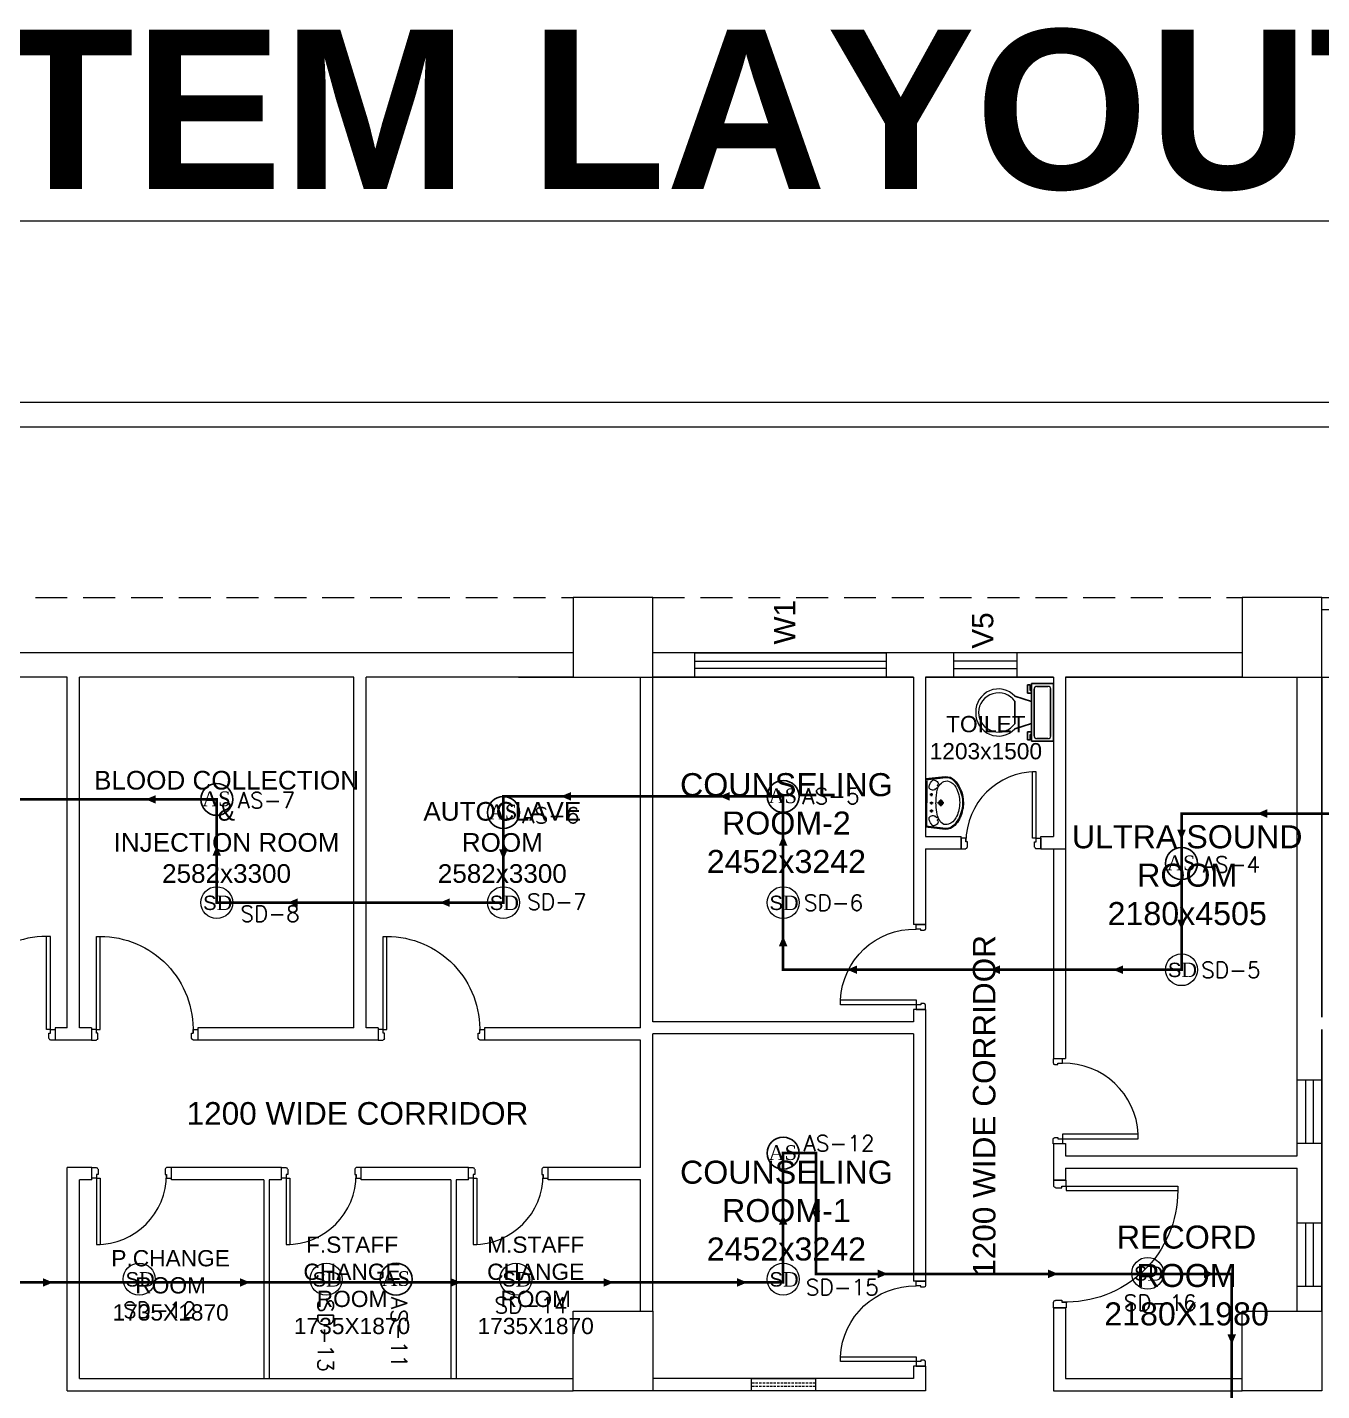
# Model space of a CAD drawing. Extents: x 3505867 to 4040009, y -660366 to -590408.
# Drawn here: x 3815199 to 3827381, y -603238 to -590408 of the extents above; entities that cross this region are included whole.
import ezdxf
from ezdxf.enums import TextEntityAlignment as Align

# ---------------------------------------------------------------- set-up
doc = ezdxf.new("R2010")
doc.units = 0
doc.header["$LTSCALE"] = 6
doc.header["$MEASUREMENT"] = 0
doc.linetypes.add('CONTINU', pattern=[0])
doc.linetypes.add('HIDDEN', pattern=[0.375, 0.25, -0.125])
doc.layers.get('0').update_dxf_attribs({"linetype": 'CONTINUOUS', "lineweight": 0})
for name, color, linetype, lineweight in [('Chajja', 7, 'CONTINUOUS', 0), ('COL', 5, 'CONTINUOUS', 0), ('DIM', 7, 'CONTINUOUS', 0), ('DOOR', 44, 'CONTINUOUS', 0), ('FA-ABOVE SMOKE DETECTOR', 6, 'CONTINUOUS', 25), ('FA-BELOW SMOKE DERECTOR', 1, 'CONTINUOUS', 0), ('FA-FIRE TEXT', 7, 'CONTINUOUS', 0), ('JOINERY', 7, 'CONTINUOUS', 0), ('P-Wall', 36, 'CONTINUOUS', 0), ('TITLE', 7, 'CONTINUOUS', 0), ('WALL', 10, 'CONTINUOUS', 0), ('Window', 161, 'CONTINUOUS', 0)]:
    doc.layers.add(name, color=color, linetype=linetype, lineweight=lineweight)
doc.layers.add('FA-LOOPING', color=200, linetype='CONTINUOUS')
doc.styles.add('ARIAL', font='arial.ttf')
doc.styles.add('PDF Times New Roman', font='times.ttf')
doc.styles.add('ROMANS', font='romans.shx')

# ---------------------------------------------------------------- blocks, each defined once
blk = doc.blocks.new('Z$W@#1841')
at = {"layer": 'DOOR'}
blk.add_lwpolyline([(482, 633), (482, -167), (533, -167), (533, 633)], close=True, dxfattribs=at)
for points in [[(-254, -218), (-268, -218), (-268, -167), (-317, -167), (-317, -267), (-268, -267), (-268, -265, 0.414214), (-256, -254), (-254, -254)], [(519, -218), (533, -218), (533, -167), (583, -167), (583, -267), (533, -267), (533, -265, -0.414214), (522, -254), (519, -254)]]:
    blk.add_lwpolyline(points, format="xyb", close=True, dxfattribs=at)
at = {"layer": 'DOOR', "color": 145}
blk.add_arc((518, -152), 786, 92.6177, 181.1129, dxfattribs=at)
blk = doc.blocks.new('750')
at = {"layer": 'DOOR'}
for p, q in [((-50, 705), (-47.5, 705)), ((-35, 690), (-35, 692.5)), ((-50, 45), (-47.5, 45)), ((-35, 60), (-35, 57.5)), ((50, 45), (50, 80)), ((50, 80), (675, 80)), ((50, 45), (675, 45)), ((675, 45), (675, 80))]:
    blk.add_line(p, q, dxfattribs=at)
for points in [[(15, 690), (15, 705), (50, 705), (50, 750), (-50, 750), (-50, 705)], [(-35, 690), (15, 690)], [(15, 60), (15, 45), (50, 45), (50, 0), (-50, 0), (-50, 45)], [(-35, 60), (15, 60)]]:
    blk.add_lwpolyline(points, dxfattribs=at)
for centre, start, end in [((-35, 705), 180, 270), ((-35, 45), 90, 180)]:
    blk.add_arc(centre, 12.5, start, end, dxfattribs=at)
at = {"layer": 'DOOR', "color": 145}
blk.add_arc((15, 45), 660, 0, 90, dxfattribs=at)
blk = doc.blocks.new('A$C19B8274B')
at = {"layer": 'DOOR'}
for p, q in [((-45, 925), (-80, 925)), ((-80, 50), (-80, 925)), ((-45, 50), (-45, 925)), ((-45, 50), (-80, 50)), ((-955, -50), (-955, -47.5)), ((-940, -35), (-942.5, -35)), ((-60, -35), (-57.5, -35)), ((-45, -50), (-45, -47.5))]:
    blk.add_line(p, q, dxfattribs=at)
for points in [[(-940, 15), (-955, 15), (-955, 50), (-1000, 50), (-1000, -50), (-955, -50)], [(-940, -35), (-940, 15)], [(-60, 15), (-45, 15), (-45, 50), (0, 50), (0, -50), (-45, -50)], [(-60, -35), (-60, 15)]]:
    blk.add_lwpolyline(points, dxfattribs=at)
at = {"layer": 'DOOR', "color": 145}
blk.add_arc((-80, 50), 875, 90, 182.29244, dxfattribs=at)
at = {"layer": 'DOOR'}
for centre, start, end in [((-955, -35), 270, 0), ((-45, -35), 180, 270)]:
    blk.add_arc(centre, 12.5, start, end, dxfattribs=at)
blk = doc.blocks.new('u46')
at = {"color": 8, "lineweight": 25}
for p, q in [((-10, 228), (175, 249)), ((-10, 220), (181, 242)), ((-1, -209), (1, 209)), ((57, 81), (29, 81)), ((62, 2), (29, 2)), ((44, 93), (44, 67)), ((44, 14), (44, -13)), ((163, 3), (102, 3)), ((133, -27), (133, 33)), ((62, -73), (29, -73)), ((44, -61), (44, -87)), ((-10, -216), (181, -238)), ((-10, -224), (175, -245))]:
    blk.add_line(p, q, dxfattribs=at)
at = {"color": 8, "extrusion": (0, 0, -1)}
for centre, major_axis, start_param, end_param in [((56, 154), (0, 34), 4.33982, 5.202657), ((65, 170), (0.3, 49.2), 3.359735, 4.09512), ((145, 128), (1, 126), -1.238036, -0.892193), ((66, 199), (0, 20.7), -1.101507, 0.481509), ((57, 163), (-0.3, 56.9), 0.324902, 0.965135), ((104, 118), (-0.2, 26.8), -1.278641, -0.487266), ((96, 136), (0, 7.39), -0.727724, 1.373337), ((208, 103), (0, 110), -1.431017, -0.436146), ((110, 167), (-6.08, 6.08), 4.867594, 6.265028), ((110, 165), (5.47, 5.47), 2.097053, 3.541809), ((90, 185), (0, 17.9), 0.880684, 2.260744), ((190, 138), (0, 70.9), -0.405199, 0.56573), ((188, 150), (0, 99.5), -0.132539, 0.848731), ((186, 148), (0.1, 94.4), -0.049658, 0.838116), ((154, 79), (0, 140), 0.557563, 1.193786), ((57, 20), (0, 275), 0.806541, 1.180915), ((50, 14), (0, 294), 0.809856, 1.41441), ((13, 7), (0, 298), 1.141495, 1.637774), ((44, 81), (0.02, 6.43), 3.139035, 9.42222), ((44, 2), (0.08, 6.43), 3.12883, 9.412015), ((62, 153), (0, 31.9), 2.620328, 3.422401), ((820, -1), (0, 732), -1.56667, -1.474079), ((888, 37), (1, 801), 4.558159, 4.668067), ((387, 48), (0, 296), -1.495794, -1.328336), ((133, 3), (0, 21.6), 3.141254, 9.424439), ((133, 3), (-0.1, 15.5), 3.145308, 9.428493), ((133, 3), (0, 10.9), 3.142047372431534, 9.42523267961112), ((35, 3), (0, 303), 1.155365, 1.952189), ((72, -2), (0, 274), 1.346594, 1.865175), ((65, -164), (0.1, 49.2), -0.960797, -0.225412), ((44, -73), (0.02, 6.43), 3.139035, 9.42222), ((62, -147), (-0.1, 31.9), -0.276767, 0.525307), ((104, -111), (0.2, 26.8), 3.628858, 4.420234), ((97, -128), (-0.03, 8.55), 1.455188, 3.796569), ((263, -74), (0, 167), 4.181112, 4.641559), ((56, -13), (0, 287), 1.808981, 2.322804), ((62, -11), (0, 247), 1.579809, 2.112792), ((124, -52), (0, 200), 1.868215, 2.281789), ((56, -148), (0, 34), 4.222121, 5.084958), ((145, -122), (0, 126), 4.027191, 4.373034), ((66, -193), (0, 20.7), 2.661884, 4.2449), ((57, -157), (0.3, 56.9), 2.176458, 2.816691), ((110, -161), (-6.08, 6.08), 4.730546, 6.12798), ((111, -159), (6.17, 6.17), 4.354779, 6.027124), ((90, -178), (0, 17.9), 0.880848, 2.260908), ((193, -126), (0, 80.1), 3.554495, 4.299548), ((181, -107), (0, 94.7), 2.890537, 3.362984), ((185, -162), (-0.1, 83.2), 2.850118, 3.264751), ((188, -160), (0, 78.1), 2.562376, 3.231693), ((163, -80), (0, 126), 2.054055, 2.802751), ((187, -138), (0, 106), 2.310552, 2.942572), ((172, -117), (0, 123), 2.127435, 2.640092)]:
    blk.add_ellipse(centre, major_axis=major_axis, ratio=1, start_param=start_param, end_param=end_param, dxfattribs=at)
blk = doc.blocks.new('rhej')
at = {"color": 8, "lineweight": 25}
for p, q in [((272, 189), (272, 266)), ((272, 266), (298, 266)), ((298, 266), (298, 215)), ((310, 279), (310, -264)), ((517, 279), (310, 279)), ((517, 8), (517, 279)), ((310, 111), (155, 163)), ((310, 189), (272, 189)), ((298, 215), (310, 215)), ((336, 228), (336, 8)), ((466, 254), (362, 254)), ((491, 8), (491, 228)), ((155, 8), (155, 111)), ((155, 8), (155, -96)), ((336, -212), (336, 8)), ((491, 8), (491, -212)), ((517, -264), (517, 8)), ((310, -96), (155, -147)), ((272, -173), (272, -251)), ((310, -173), (272, -173)), ((272, -251), (298, -251)), ((298, -251), (298, -199)), ((298, -199), (310, -199)), ((466, -238), (362, -238)), ((310, -264), (517, -264))]:
    blk.add_line(p, q, dxfattribs=at)
at = {"color": 8, "extrusion": (0, 0, -1)}
for centre, major_axis, start_param, end_param in [((0, 16), (151, -151), 2.319632, 4.738539), ((1, 2), (-134, -134), 0.814663, 3.31238), ((359, 231), (-16.2, -16.2), 0.643501, 2.498091), ((469, 231), (16.2, -16.2), 3.785094, 5.639684), ((0, 0), (-151, -151), 4.686239, 7.105146), ((1, 13), (-134, -134), 4.541602, 7.039318), ((359, -215), (-16.2, -16.2), -0.927295, 0.927295), ((469, -215), (16.2, -16.2), 5.35589, 7.21048)]:
    blk.add_ellipse(centre, major_axis=major_axis, ratio=1, start_param=start_param, end_param=end_param, dxfattribs=at)
blk = doc.blocks.new('CIVIL IVF')
at = {"layer": 'Chajja', "color": 8, "linetype": 'HIDDEN', "ltscale": 200}
for p, q in [((-22265, 18165.2), (-16305, 18165.2)), ((-15555, 18165.2), (-10010, 18165.2))]:
    blk.add_line(p, q, dxfattribs=at)
at = {"layer": 'COL', "color": 8}
for points in [[(-16305, 17415.2), (-15555, 17415.2), (-15555, 18165.2), (-16305, 18165.2)], [(-10010, 17415.2), (-9260, 17415.2), (-9260, 18165.2), (-10010, 18165.2)], [(-16305, 10700.2), (-16305, 11450.2), (-15555, 11450.2), (-15555, 10700.2)]]:
    blk.add_lwpolyline(points, close=True, dxfattribs=at)
at = {"layer": 'COL', "color": 8, "elevation": 0}
blk.add_lwpolyline([(-10010, 10700.2), (-10010, 11450.2), (-9260, 11450.2), (-9260, 10700.2)], close=True, dxfattribs=at)
at = {"layer": 'P-Wall', "color": 8, "lineweight": 0}
for p, q in [((-19215, 12685.2), (-19215, 10815.2)), ((-19165, 12685.2), (-19165, 10815.2)), ((-17455, 12685.2), (-17455, 10815.2)), ((-17405, 12685.2), (-17405, 10815.2))]:
    blk.add_line(p, q, dxfattribs=at)
at = {"layer": 'WALL', "color": 8, "linetype": 'ByBlock'}
for p, q in [((-16305, 17645.2), (-22265, 17645.2)), ((-10010, 17645.2), (-15555, 17645.2)), ((-21065, 17415.2), (-24330, 17415.2)), ((-21065, 14115.2), (-21065, 17415.2)), ((-20950, 14115.2), (-20950, 17415.2)), ((-18367.5, 17415.2), (-20950, 17415.2)), ((-18367.5, 14115.2), (-18367.5, 17415.2)), ((-16305, 17415.2), (-18252.5, 17415.2)), ((-18252.5, 14115.2), (-18252.5, 17415.2)), ((-15670, 15800.2), (-15670, 17415.2)), ((-13102.8, 17415.2), (-15555, 17415.2)), ((-15555, 14172.7), (-15555, 17415.2)), ((-13102.8, 17415.2), (-13102.8, 15087.7)), ((-12987.8, 17415.2), (-12987.8, 15915.2)), ((-11784.8, 17415.2), (-11784.8, 15915.2)), ((-11669.8, 17415.2), (-11669.8, 15800.2)), ((-9489.9, 12910.1), (-9490, 17415.2)), ((-9260, 17415.2), (-9260, 14215.2)), ((-9260, 14215.3), (-9260, 17415.2)), ((-12987.8, 15915.2), (-12652.8, 15915.2)), ((-12652.8, 15800.2), (-12652.8, 15915.2)), ((-11902.8, 15915.2), (-11784.8, 15915.2)), ((-11902.8, 15800.2), (-11902.8, 15915.2)), ((-15670, 14115.2), (-15670, 15800.2)), ((-12987.8, 15800.2), (-12987.8, 15087.7)), ((-12987.8, 15800.2), (-12652.8, 15800.2)), ((-11902.8, 15800.2), (-11669.8, 15800.2)), ((-11784.8, 15800.2), (-11784.8, 13825.1)), ((-11669.8, 15800.2), (-11669.8, 13825.1)), ((-12987.8, 15087.7), (-13102.8, 15087.7)), ((-13102.8, 14287.7), (-13102.8, 14172.7)), ((-12987.8, 14287.7), (-13102.8, 14287.7)), ((-12987.8, 14287.7), (-12987.8, 11730.2)), ((-21065, 14115.2), (-21179.1, 14115.2)), ((-21179.1, 14115.2), (-21179.1, 14000.2)), ((-21065, 14115.2), (-21179.1, 14115.2)), ((-20835.9, 14115.2), (-20950, 14115.2)), ((-20835.9, 14115.2), (-20835.9, 14000.2)), ((-18367.5, 14115.2), (-19835.9, 14115.2)), ((-19835.9, 14115.2), (-19835.9, 14000.2)), ((-18138.4, 14115.2), (-18252.5, 14115.2)), ((-18138.4, 14115.2), (-18138.4, 14000.2)), ((-15670, 14115.2), (-17138.4, 14115.2)), ((-17138.4, 14115.2), (-17138.4, 14000.2)), ((-13102.8, 14172.7), (-15555, 14172.7)), ((-20835.9, 14000.2), (-21179.1, 14000.2)), ((-18138.4, 14000.2), (-19835.9, 14000.2)), ((-15670, 14000.2), (-17138.4, 14000.2)), ((-15670, 12800.2), (-15670, 14000.2)), ((-13102.8, 14057.7), (-15555, 14057.7)), ((-15555, 11450.2), (-15555, 14057.7)), ((-13102.8, 14057.7), (-13102.8, 11730.2)), ((-9260, 11450.2), (-9260, 14100.3)), ((-9260, 14100.2), (-9260, 11450.2)), ((-11784.8, 13825.1), (-11669.8, 13825.1)), ((-11784.8, 13025.1), (-11784.8, 12680.1)), ((-11784.8, 13025.1), (-11669.8, 13025.1)), ((-11669.8, 13025.1), (-11669.8, 12910.1)), ((-11669.8, 12910.1), (-9490, 12910.1)), ((-21065, 10700.2), (-21065, 12800.2)), ((-20835, 12800.2), (-21065, 12800.2)), ((-20835, 12685.2), (-20835, 12800.2)), ((-19050, 12800.2), (-20085, 12800.2)), ((-20085, 12685.2), (-20085, 12800.2)), ((-19050, 12685.2), (-19050, 12800.2)), ((-17290, 12800.2), (-18300, 12800.2)), ((-18300, 12685.2), (-18300, 12800.2)), ((-17290, 12685.2), (-17290, 12800.2)), ((-15670, 12800.2), (-16540, 12800.2)), ((-16540, 12685.2), (-16540, 12800.2)), ((-11669.8, 12795.1), (-9490, 12795.1)), ((-11669.8, 12795.1), (-11669.8, 12680.1)), ((-9489.9, 11450.2), (-9489.9, 12795.1)), ((-20950, 10815.2), (-20950, 12685.2)), ((-20835, 12685.2), (-20950, 12685.2)), ((-19215, 12685.2), (-20085, 12685.2)), ((-19050, 12685.2), (-19165, 12685.2)), ((-17455, 12685.2), (-18300, 12685.2)), ((-17290, 12685.2), (-17405, 12685.2)), ((-15670, 12685.2), (-16540, 12685.2)), ((-15670, 11450.2), (-15670, 12685.2)), ((-11784.8, 12680.1), (-11669.8, 12680.1)), ((-11784.8, 11480.1), (-11784.8, 10700.2)), ((-11784.8, 11480.1), (-11669.8, 11480.1)), ((-11669.8, 11480.1), (-11669.8, 10815.2)), ((-13102.8, 10930.2), (-13102.8, 10815.2)), ((-13102.8, 10930.2), (-13102.8, 10815.2)), ((-12987.8, 10930.2), (-13102.8, 10930.2)), ((-12987.8, 10930.2), (-12987.8, 10700.2)), ((-20950, 10815.2), (-16305, 10815.2)), ((-13102.8, 10815.2), (-15555, 10815.2)), ((-11669.8, 10815.2), (-10010, 10815.2)), ((-21065, 10700.2), (-16305, 10700.2)), ((-12987.8, 10700.2), (-15555, 10700.2)), ((-11784.8, 10700.2), (-10010, 10700.2))]:
    blk.add_line(p, q, dxfattribs=at)
at = {"layer": 'WALL', "color": 8, "lineweight": 0}
for p, q in [((-11784.8, 17415.2), (-12987.8, 17415.2)), ((-10010, 17415.2), (-11669.8, 17415.2)), ((-15670, 15800.2), (-15670, 15800.2)), ((-12987.8, 11730.2), (-13102.8, 11730.2))]:
    blk.add_line(p, q, dxfattribs=at)
at = {"layer": 'WALL', "color": 8, "linetype": 'ByBlock'}
for points in [[(-9260, 18165.2), (-8660, 18165.2), (-8660, 17645.2)], [(-9260, 18165.2), (-8660, 18165.2), (-8660, 17645.2)], [(-9260, 18050.2), (-8775, 18050.2), (-8775, 17645.2)], [(-9260, 18050.2), (-8775, 18050.2), (-8775, 17645.2)], [(-16817.6, 17415.2), (-13102.8, 17415.2)], [(-12987.8, 17415.2), (-11784.8, 17415.2)], [(-11669.8, 17415.2), (-6260, 17415.2), (-6260, 11450.2)]]:
    blk.add_lwpolyline(points, dxfattribs=at)
at = {"layer": 'Window', "color": 8, "linetype": 'HIDDEN', "ltscale": 15}
for p, q in [((-14024.9, 10771.8), (-14624.9, 10771.8)), ((-14024.9, 10739.4), (-14624.9, 10739.4))]:
    blk.add_line(p, q, dxfattribs=at)
at = {"layer": 'Window', "color": 8, "linetype": 'Continuous'}
for points in [[(-13358.8, 17645.2), (-13358.8, 17415.2), (-15158.8, 17415.2), (-15158.8, 17645.2)], [(-12124.7, 17415.2), (-12124.7, 17645.2), (-12724.7, 17645.2), (-12724.7, 17415.2)], [(-13358.8, 17565.2), (-13358.8, 17495.2), (-15158.8, 17495.2), (-15158.8, 17565.2)], [(-12124.7, 17495.2), (-12124.7, 17565.2), (-12724.7, 17565.2), (-12724.7, 17495.2)], [(-9490, 13625.1), (-9260, 13625.1), (-9260, 13025.1), (-9490, 13025.1)], [(-9410, 13625.1), (-9340, 13625.1), (-9340, 13025.1), (-9410, 13025.1)], [(-9490, 12280.2), (-9260, 12280.2), (-9260, 11680.2), (-9490, 11680.2)], [(-9410, 12280.2), (-9340, 12280.2), (-9340, 11680.2), (-9410, 11680.2)]]:
    blk.add_lwpolyline(points, close=True, dxfattribs=at)
at = {"layer": 'Window', "color": 8, "linetype": 'Continuous', "elevation": 0}
blk.add_lwpolyline([(-14624.9, 10700.2), (-14624.9, 10815.2), (-14024.9, 10815.2), (-14024.9, 10700.2)], close=True, dxfattribs=at)
at = {"layer": 'DOOR', "color": 8}
for p, rotation in [((-11902.8, 15850.2), 89.99999999999999), ((-20835, 12750.2), 270), ((-19050, 12750.2), 270), ((-17290, 12750.2), 270)]:
    blk.add_blockref('750', p, dxfattribs=dict(at, rotation=rotation))
at = {"layer": 'DOOR', "color": 8, "linetype": 'Continuous'}
for name, p, xscale, yscale, zscale, rotation in [('Z$W@#1841', (-13225.5, 14805.6), -0.8888888889923692, 0.8888888889923692, 0.8888888888759539, 89.99999999999977), ('Z$W@#1841', (-11550.1, 13543.1), 0.8888888889923692, 0.8888888889923692, 0.8888888889923692, 270), ('A$C19B8274B', (-11724.8, 12680.1), -1.2, 1.2, 1.2, 269.9999999999842), ('Z$W@#1841', (-13225.5, 11448.1), -0.8888888889923692, 0.8888888889923692, 0.8888888888759539, 89.99999999999977)]:
    blk.add_blockref(name, p, dxfattribs=dict(at, xscale=xscale, yscale=yscale, zscale=zscale, rotation=rotation))
blk.add_blockref('A$C19B8274B', (-21179.1, 14050.2), dxfattribs=at)
at = {"layer": 'DOOR', "color": 8, "linetype": 'Continuous', "xscale": -1}
for p in [(-20835.9, 14050.2), (-18138.4, 14050.2)]:
    blk.add_blockref('A$C19B8274B', p, dxfattribs=at)
at = {"layer": 'WALL', "color": 8, "linetype": 'ByBlock', "xscale": -1, "rotation": 180}
blk.add_blockref('rhej', (-12302.2, 17090.3), dxfattribs=at)
at = {"layer": 'WALL', "color": 8, "linetype": 'ByBlock'}
blk.add_blockref('u46', (-12977.7, 16229.2), dxfattribs=at)
at = {"layer": 'DIM', "color": 8, "style": 'ARIAL'}
blk.add_text('1200 WIDE CORRIDOR', height=212.5, rotation=90, dxfattribs=at).set_placement((-12266.8, 13380.2), align=Align.BOTTOM_CENTER)
blk.add_text('1200 WIDE CORRIDOR', height=212.5, dxfattribs=at).set_placement((-18334, 13140), align=Align.BOTTOM_CENTER)
at = {"layer": 'DIM', "color": 8, "attachment_point": 5, "style": 'ARIAL'}
for s, insert, char_height, width in [('TOILET\\P1203x1500', (-12420.6, 16844.8), 153, 1626.956), ('BLOOD COLLECTION \\P&\\PINJECTION ROOM\\P2582x3300', (-19566, 16004.8), 175.567, 2637.717), ('COUNSELING\\PROOM-2\\P2452x3242', (-14297.4, 16040.5), 216.75, 2086.034), ('\\PAUTOCLAVE\\PROOM\\P2582x3300', (-16970.9, 16004.8), 175.57, 1589.812), ('ULTRA SOUND\\PROOM\\P2180x4505', (-10526, 15550.1), 216.75, 2086.034), ('COUNSELING\\PROOM-1\\P2452x3242', (-14297.4, 12393.7), 216.75, 2086.034), ('RECORD\\PROOM 2180X1980', (-10532.1, 11783.2), 216.75, 2086.034), ('F.STAFF\\PCHANGE\\PROOM\\P1735X1870', (-18384.9, 11691), 153, 1198.956), ('M.STAFF\\PCHANGE\\PROOM\\P1735X1870', (-16656.7, 11691), 153, 1198.956), ('P.CHANGE\\PROOM\\P1735X1870', (-20092.3, 11691), 153, 1198.956)]:
    blk.add_mtext(s, dxfattribs=dict(at, insert=insert, char_height=char_height, width=width))
at = {"layer": 'JOINERY', "color": 8, "style": 'ARIAL', "width": 1}
for s, p in [('W1', (-14214.5, 17722.6)), ('V5', (-12350.9, 17682.8))]:
    blk.add_text(s, height=200, rotation=90, dxfattribs=at).set_placement(p)
blk = doc.blocks.new('SMOKE DETECTOR')
at = {"layer": 'FA-BELOW SMOKE DERECTOR', "color": 7}
blk.add_circle((931029, -118294), 166, dxfattribs=at)
at = {"layer": 'FA-BELOW SMOKE DERECTOR', "insert": (930887, -118373), "char_height": 150, "attachment_point": 7, "style": 'PDF Times New Roman'}
blk.add_mtext('{\\fArial|b0|i0|c0|p34;S}D', dxfattribs=at)
blk = doc.blocks.new('above smoke detector')
at = {"layer": 'FA-ABOVE SMOKE DETECTOR', "color": 7}
blk.add_circle((0, 0), 300, dxfattribs=at)
at = {"layer": 'FA-ABOVE SMOKE DETECTOR', "color": 53, "style": 'PDF Times New Roman'}
blk.add_text('AS', height=277.4, dxfattribs=at).set_placement((-274, -128))

msp = doc.modelspace()

# ---------------------------------------------------------------- linework, layer by layer
for points in [[(3843794.8, -593936.6), (3843794.8, -625948), (3798713.6, -625948), (3798713.6, -593936.6)], [(3843563, -594168.4), (3843563, -625716.2), (3798945.5, -625716.2), (3798945.5, -594168.4)]]:
    msp.add_lwpolyline(points, close=True)
at = {"layer": 'FA-LOOPING', "linetype": 'ByBlock', "const_width": 25}
for points in [[(3828881.1, -597806.7), (3826061.2, -597806.7), (3826061.2, -599276.5), (3822312.2, -599276.5), (3822312.2, -597645.2), (3819679.9, -597645.2), (3819679.9, -598645.2), (3816982.4, -598645.2), (3816982.4, -597673.7), (3814393.6, -597673.7)], [(3813195.6, -602219.4), (3822312.2, -602219.4), (3822312.2, -601002.7), (3822622.8, -601002.7), (3822622.8, -602138.8), (3826533.9, -602138.8), (3826533.9, -604758.3), (3817673.2, -604758.2), (3817673.2, -604291.1), (3811405.7, -604291.1)]]:
    msp.add_lwpolyline(points, dxfattribs=at)
at = {"layer": 'FA-LOOPING', "color": 200, "linetype": 'CONTINU'}
for points in [[(3820315.4, -597645.2, 80.4, 0, 0), (3820220.6, -597645.2, 0, 0, 0)], [(3821808.5, -597645.2, 80.4, 0, 0), (3821713.7, -597645.2, 0, 0, 0)], [(3816408.7, -597673.7, 80.4, 0, 0), (3816313.9, -597673.7, 0, 0, 0)], [(3826867.4, -597806.7, 80.4, 0, 0), (3826772.6, -597806.7, 0, 0, 0)], [(3822312.2, -598108.7, 80.4, 0, 0), (3822312.2, -598013.8, 0, 0, 0)], [(3826061.2, -597959.2, 80.4, 0, 0), (3826061.2, -598054.1, 0, 0, 0)], [(3816982.4, -598204.2, 80.4, 0, 0), (3816982.4, -598109.4, 0, 0, 0)], [(3819679.9, -598145.2, 80.4, 0, 0), (3819679.9, -598240.1, 0, 0, 0)], [(3817744.8, -598645.2, 80.4, 0, 0), (3817650, -598645.2, 0, 0, 0)], [(3819175, -598645.2, 80.4, 0, 0), (3819080.1, -598645.2, 0, 0, 0)], [(3826061.2, -598804.5, 80.4, 0, 0), (3826061.2, -598899.3, 0, 0, 0)], [(3822312.2, -599055.8, 80.4, 0, 0), (3822312.2, -598960.9, 0, 0, 0)], [(3823008.9, -599276.5, 80.4, 0, 0), (3822914.1, -599276.5, 0, 0, 0)], [(3824352.2, -599276.5, 80.4, 0, 0), (3824257.4, -599276.5, 0, 0, 0)], [(3825511.1, -599276.5, 80.4, 0, 0), (3825416.2, -599276.5, 0, 0, 0)], [(3822312.2, -601676.3, 80.4, 0, 0), (3822312.2, -601581.5, 0, 0, 0)], [(3822622.8, -601542.3, 80.4, 0, 0), (3822622.8, -601637.1, 0, 0, 0)], [(3823203.2, -602138.8, 80.4, 0, 0), (3823298.1, -602138.8, 0, 0, 0)], [(3824806.1, -602138.8, 80.4, 0, 0), (3824901, -602138.8, 0, 0, 0)], [(3826271.8, -602138.8, 80.4, 0, 0), (3826366.7, -602138.8, 0, 0, 0)], [(3815346.7, -602219.4, 80.4, 0, 0), (3815441.5, -602219.4, 0, 0, 0)], [(3817200.9, -602219.4, 80.4, 0, 0), (3817295.8, -602219.4, 0, 0, 0)], [(3819185.6, -602219.4, 80.4, 0, 0), (3819280.5, -602219.4, 0, 0, 0)], [(3820622.9, -602219.4, 80.4, 0, 0), (3820717.7, -602219.4, 0, 0, 0)], [(3821879.2, -602219.4, 80.4, 0, 0), (3821974, -602219.4, 0, 0, 0)], [(3826533.9, -602708.5, 80.4, 0, 0), (3826533.9, -602803.3, 0, 0, 0)]]:
    msp.add_lwpolyline(points, format="xyseb", dxfattribs=at)

# ---------------------------------------------------------------- block references
at = {"linetype": 'ByBlock'}
msp.add_blockref('CIVIL IVF', (3836640.6, -613938.4), dxfattribs=at)
at = {"layer": 'FA-ABOVE SMOKE DETECTOR', "xscale": 0.4999999999993358, "yscale": 0.4999999999993358, "zscale": 0.4999999999993358}
for p in [(3822312.2, -597645.2), (3816982.4, -597673.7), (3819679.9, -597797.1), (3826061.2, -598276.5, 0), (3822312.2, -601002.7), (3818670.3, -602188.2)]:
    msp.add_blockref('above smoke detector', p, dxfattribs=at)
at = {"layer": 'FA-BELOW SMOKE DERECTOR', "color": 6, "xscale": 0.9035551315104862, "yscale": 0.9035551315104862, "zscale": 0.9035551315104862}
for p in [(2975746.6, -491760.2), (2978444.1, -491760.2), (2981076.4, -491760.2), (2984825.4, -492391.4, 0), (2984506.6, -495248.3), (2975016.5, -495303.2), (2976776.5, -495303.2), (2978561.5, -495303.2), (2981076.4, -495303.2)]:
    msp.add_blockref('SMOKE DETECTOR', p, dxfattribs=at)

# ---------------------------------------------------------------- texts
at = {"layer": 'FA-FIRE TEXT', "color": 200, "linetype": 'CONTINU', "char_height": 150, "width": 349.838, "attachment_point": 1, "style": 'ROMANS'}
for s, insert in [('{\\C256;AS-7}', (3817179.6, -597606.6)), ('{\\C256;AS-5}', (3822492.7, -597567.2)), ('{\\C256;AS-6}', (3819856.2, -597748.6)), ('{\\C256;AS-4}', (3826260.6, -598211.5)), ('{\\C256;SD-7}', (3819904.3, -598561.7)), ('{\\C256;SD-6}', (3822506.8, -598571.3)), ('{\\C256;SD-8}', (3817204, -598674.6)), ('{\\C256;SD-5}', (3826246.4, -599203.8)), ('{\\C256;AS-12}', (3822504.6, -600834.6)), ('{\\C256;SD-15}', (3822525.1, -602189.6)), ('{\\C256;SD-14}', (3819596.8, -602358.2)), ('{\\C256;SD-16}', (3825516.5, -602334.9)), ('{\\C256;SD-12}', (3816100.2, -602403.1))]:
    msp.add_mtext(s, dxfattribs=dict(at, insert=insert))
at = {"layer": 'FA-FIRE TEXT', "color": 200, "linetype": 'CONTINU', "char_height": 150, "width": 349.838, "attachment_point": 1, "rotation": 270, "style": 'ROMANS'}
for s, insert in [('{\\C256;AS-11}', (3818774.3, -602355.3)), ('{\\C256;SD-13}', (3818082.5, -602372.6))]:
    msp.add_mtext(s, dxfattribs=dict(at, insert=insert))
at = {"layer": 'TITLE', "color": 6, "insert": (3817948.6, -590430.4), "char_height": 1500, "width": 36564.74, "attachment_point": 2, "style": 'ARIAL'}
msp.add_mtext('{\\L\\fArial|b1|i0|c0|p34;FA SYSTEM LAYOUT}', dxfattribs=at)

doc.saveas('drawing.dxf')
